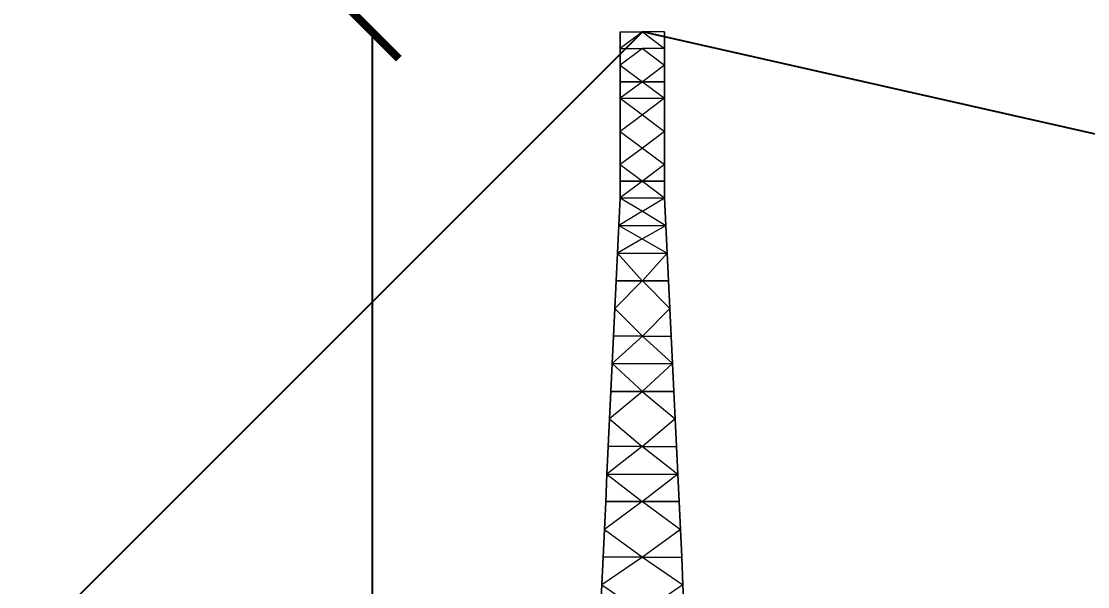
# Model space of a CAD drawing. Header units: millimetres. Extents: x 674 to 5889, y -153 to 3954.
# Drawn here: x 3098.73 to 3148.69, y 702.47 to 728.97 of the extents above; entities that cross this region are included whole.
import ezdxf

# ---------------------------------------------------------------- set-up
doc = ezdxf.new("R2010")
doc.units = ezdxf.units.MM
doc.layers.add('Dimensions', color=7, linetype='Continuous')
doc.layers.add('Ropes', color=3, linetype='Continuous')
doc.layers.add('Towers', color=1, linetype='Continuous', lineweight=0)
doc.styles.get("Standard").update_dxf_attribs({"font": 'arial.ttf'})
doc.dimstyles.new('ISO-25', dxfattribs={"dimtxt": 2.5, "dimasz": 2.5, "dimexe": 1.25, "dimexo": 0.625, "dimtad": 1, "dimtxsty": 'Standard', "dimcen": 2.5, "dimadec": 0, "dimazin": 0, "dimtfac": 1, "dimtmove": 0, "dimatfit": 3, "dimfxl": 1, "dimarcsym": 0})

# ---------------------------------------------------------------- blocks, each defined once
blk = doc.blocks.new('_ArchTick')
at = {"color": 0, "linetype": 'ByBlock', "const_width": 0.15}
blk.add_lwpolyline([(-0.5, -0.5), (0.5, 0.5)], dxfattribs=at)
blk = doc.blocks.new('*D45')
at = {"layer": 'Defpoints', "color": 0, "transparency": 16777216}
for p in [(3127.826, 728.47), (3115.163, 613.47), (3127.826, 613.47)]:
    blk.add_point(p, dxfattribs=at)
at = {"layer": 'Dimensions', "color": 0, "lineweight": -2, "transparency": 16777216}
blk.add_line((3115.163, 728.47), (3115.163, 613.47), dxfattribs=at)
at = {"layer": 'Dimensions', "color": 0, "lineweight": -2, "transparency": 16777216, "xscale": 2.5, "yscale": 2.5, "zscale": 2.5}
for p, rotation in [((3115.163, 728.47), 90), ((3115.163, 613.47), 270)]:
    blk.add_blockref('_ArchTick', p, dxfattribs=dict(at, rotation=rotation))
at = {"layer": 'Dimensions', "color": 0, "transparency": 16777216, "insert": (3112.24, 670.97), "char_height": 4.5, "attachment_point": 5, "rotation": 90}
blk.add_mtext('115m', dxfattribs=at)
blk = doc.blocks.new('*D60')
at = {"color": 0, "lineweight": -2, "transparency": 16777216}
blk.add_line((2829.274, -144.563), (2959.274, -144.563), dxfattribs=at)
at = {"layer": 'Defpoints', "color": 0, "transparency": 16777216}
for p in [(5528.478, 3774.077), (5768.478, 3774.077), (5768.478, 3752.482), (2829.274, -118.354), (2959.274, -118.354), (2959.274, -144.563)]:
    blk.add_point(p, dxfattribs=at)
at = {"layer": 'Dimensions', "color": 0, "lineweight": -2, "transparency": 16777216}
blk.add_line((5528.478, 3752.482), (5768.478, 3752.482), dxfattribs=at)
at = {"color": 0, "lineweight": -2, "transparency": 16777216, "xscale": 15, "yscale": 15, "zscale": 15, "rotation": 180}
blk.add_blockref('_ArchTick', (2829.274, -144.563), dxfattribs=at)
at = {"color": 0, "lineweight": -2, "transparency": 16777216, "xscale": 15, "yscale": 15, "zscale": 15}
blk.add_blockref('_ArchTick', (2959.274, -144.563), dxfattribs=at)
at = {"layer": 'Dimensions', "color": 0, "lineweight": -2, "transparency": 16777216, "xscale": 2.5, "yscale": 2.5, "zscale": 2.5, "rotation": 180}
blk.add_blockref('_ArchTick', (5528.478, 3752.482), dxfattribs=at)
at = {"layer": 'Dimensions', "color": 0, "lineweight": -2, "transparency": 16777216, "xscale": 2.5, "yscale": 2.5, "zscale": 2.5}
blk.add_blockref('_ArchTick', (5768.478, 3752.482), dxfattribs=at)
at = {"color": 0, "transparency": 16777216, "insert": (2894.274, -136.274), "char_height": 15, "attachment_point": 5}
blk.add_mtext('130', dxfattribs=at)
at = {"layer": 'Dimensions', "color": 0, "transparency": 16777216, "insert": (5648.478, 3755.404), "char_height": 4.5, "attachment_point": 5}
blk.add_mtext('240m', dxfattribs=at)
blk = doc.blocks.new('*D58')
at = {"color": 0, "lineweight": -2, "transparency": 16777216}
blk.add_line((2393.626, -144.563), (2483.626, -144.563), dxfattribs=at)
at = {"layer": 'Defpoints', "color": 0, "transparency": 16777216}
for p in [(5603.478, 3819.077), (5583.397, 3774.077), (5603.478, 3774.077), (2393.626, -80.976), (2483.626, -80.976), (2483.626, -144.563)]:
    blk.add_point(p, dxfattribs=at)
at = {"layer": 'Dimensions', "color": 0, "lineweight": -2, "transparency": 16777216}
blk.add_line((5583.397, 3819.077), (5583.397, 3774.077), dxfattribs=at)
at = {"color": 0, "lineweight": -2, "transparency": 16777216, "xscale": 15, "yscale": 15, "zscale": 15, "rotation": 180}
blk.add_blockref('_ArchTick', (2393.626, -144.563), dxfattribs=at)
at = {"color": 0, "lineweight": -2, "transparency": 16777216, "xscale": 15, "yscale": 15, "zscale": 15}
blk.add_blockref('_ArchTick', (2483.626, -144.563), dxfattribs=at)
at = {"layer": 'Dimensions', "color": 0, "lineweight": -2, "transparency": 16777216, "xscale": 2.5, "yscale": 2.5, "zscale": 2.5}
for p, rotation in [((5583.397, 3819.077), 90), ((5583.397, 3774.077), 270)]:
    blk.add_blockref('_ArchTick', p, dxfattribs=dict(at, rotation=rotation))
at = {"color": 0, "transparency": 16777216, "insert": (2438.626, -136.279), "char_height": 15, "attachment_point": 5}
blk.add_mtext('90', dxfattribs=at)
at = {"layer": 'Dimensions', "color": 0, "transparency": 16777216, "insert": (5580.484, 3796.577), "char_height": 4.5, "attachment_point": 5, "rotation": 90}
blk.add_mtext('45m', dxfattribs=at)
blk = doc.blocks.new('*D62')
at = {"color": 0, "lineweight": -2, "transparency": 16777216}
blk.add_line((2577.797, -35.976), (2577.797, -85.976), dxfattribs=at)
at = {"layer": 'Defpoints', "color": 0, "transparency": 16777216}
for p in [(5529.806, 3893.742), (5528.478, 3889.077), (5643.378, 3856.377), (2597.989, -35.976), (2577.797, -85.976), (2597.989, -85.976)]:
    blk.add_point(p, dxfattribs=at)
at = {"layer": 'Dimensions', "color": 0, "lineweight": -2, "transparency": 16777216}
blk.add_line((5644.706, 3861.042), (5529.806, 3893.742), dxfattribs=at)
at = {"color": 0, "lineweight": -2, "transparency": 16777216, "xscale": 15, "yscale": 15, "zscale": 15}
for p, rotation in [((2577.797, -35.976), 90), ((2577.797, -85.976), 270)]:
    blk.add_blockref('_ArchTick', p, dxfattribs=dict(at, rotation=rotation))
at = {"layer": 'Dimensions', "color": 0, "lineweight": -2, "transparency": 16777216, "xscale": 2.5, "yscale": 2.5, "zscale": 2.5}
for p, rotation in [((5529.806, 3893.742), 164.113896019455), ((5644.706, 3861.042), 344.113896019455)]:
    blk.add_blockref('_ArchTick', p, dxfattribs=dict(at, rotation=rotation))
at = {"color": 0, "transparency": 16777216, "insert": (2569.514, -60.976), "char_height": 15, "attachment_point": 5, "rotation": 90}
blk.add_mtext('50', dxfattribs=at)
at = {"layer": 'Dimensions', "color": 0, "transparency": 16777216, "insert": (5588.056, 3880.203), "char_height": 4.5, "attachment_point": 5, "rotation": 344.1139}
blk.add_mtext('119.5m', dxfattribs=at)
blk = doc.blocks.new('*D63')
at = {"color": 0, "lineweight": -2, "transparency": 16777216}
blk.add_line((2809.512, -31.439), (2809.512, -86.439), dxfattribs=at)
at = {"layer": 'Defpoints', "color": 0, "transparency": 16777216}
for p in [(5643.378, 3866.577), (5527.736, 3834.542), (5528.478, 3832.07), (2829.274, -31.439), (2809.512, -86.439), (2829.274, -86.439)]:
    blk.add_point(p, dxfattribs=at)
at = {"layer": 'Dimensions', "color": 0, "lineweight": -2, "transparency": 16777216}
blk.add_line((5642.636, 3869.049), (5527.736, 3834.542), dxfattribs=at)
at = {"color": 0, "lineweight": -2, "transparency": 16777216, "xscale": 15, "yscale": 15, "zscale": 15}
for p, rotation in [((2809.512, -31.439), 90), ((2809.512, -86.439), 270)]:
    blk.add_blockref('_ArchTick', p, dxfattribs=dict(at, rotation=rotation))
at = {"layer": 'Dimensions', "color": 0, "lineweight": -2, "transparency": 16777216, "xscale": 2.5, "yscale": 2.5, "zscale": 2.5}
for p, rotation in [((5642.636, 3869.049), 16.71614301521846), ((5527.736, 3834.542), 196.7161430152185)]:
    blk.add_blockref('_ArchTick', p, dxfattribs=dict(at, rotation=rotation))
at = {"color": 0, "transparency": 16777216, "insert": (2801.259, -58.939), "char_height": 15, "attachment_point": 5, "rotation": 90}
blk.add_mtext('55', dxfattribs=at)
at = {"layer": 'Dimensions', "color": 0, "transparency": 16777216, "insert": (5584.345, 3854.594), "char_height": 4.5, "attachment_point": 5, "rotation": 16.7161}
blk.add_mtext('120m', dxfattribs=at)
blk = doc.blocks.new('*D59')
at = {"color": 0, "lineweight": -2, "transparency": 16777216}
blk.add_line((2597.989, -144.563), (2697.989, -144.563), dxfattribs=at)
at = {"layer": 'Defpoints', "color": 0, "transparency": 16777216}
for p in [(5623.478, 3781.175), (5673.478, 3781.175), (5673.478, 3764.268), (2597.989, -85.976), (2697.989, -85.976), (2697.989, -144.563)]:
    blk.add_point(p, dxfattribs=at)
at = {"layer": 'Dimensions', "color": 0, "lineweight": -2, "transparency": 16777216}
blk.add_line((5623.478, 3764.268), (5673.478, 3764.268), dxfattribs=at)
at = {"color": 0, "lineweight": -2, "transparency": 16777216, "xscale": 15, "yscale": 15, "zscale": 15, "rotation": 180}
blk.add_blockref('_ArchTick', (2597.989, -144.563), dxfattribs=at)
at = {"color": 0, "lineweight": -2, "transparency": 16777216, "xscale": 15, "yscale": 15, "zscale": 15}
blk.add_blockref('_ArchTick', (2697.989, -144.563), dxfattribs=at)
at = {"layer": 'Dimensions', "color": 0, "lineweight": -2, "transparency": 16777216, "xscale": 2.5, "yscale": 2.5, "zscale": 2.5, "rotation": 180}
blk.add_blockref('_ArchTick', (5623.478, 3764.268), dxfattribs=at)
at = {"layer": 'Dimensions', "color": 0, "lineweight": -2, "transparency": 16777216, "xscale": 2.5, "yscale": 2.5, "zscale": 2.5}
blk.add_blockref('_ArchTick', (5673.478, 3764.268), dxfattribs=at)
at = {"color": 0, "transparency": 16777216, "insert": (2647.989, -136.279), "char_height": 15, "attachment_point": 5}
blk.add_mtext('100', dxfattribs=at)
at = {"layer": 'Dimensions', "color": 0, "transparency": 16777216, "insert": (5648.478, 3767.191), "char_height": 4.5, "attachment_point": 5}
blk.add_mtext('50m', dxfattribs=at)
blk = doc.blocks.new('*D61')
at = {"color": 0, "lineweight": -2, "transparency": 16777216}
blk.add_line((2373.545, -35.976), (2373.545, -80.976), dxfattribs=at)
at = {"layer": 'Defpoints', "color": 0, "transparency": 16777216}
for p in [(5648.478, 3856.377), (5645.288, 3779.077), (5648.478, 3779.077), (2393.626, -35.976), (2373.545, -80.976), (2393.626, -80.976)]:
    blk.add_point(p, dxfattribs=at)
at = {"layer": 'Dimensions', "color": 0, "lineweight": -2, "transparency": 16777216}
blk.add_line((5645.288, 3856.377), (5645.288, 3779.077), dxfattribs=at)
at = {"color": 0, "lineweight": -2, "transparency": 16777216, "xscale": 15, "yscale": 15, "zscale": 15}
for p, rotation in [((2373.545, -35.976), 90), ((2373.545, -80.976), 270)]:
    blk.add_blockref('_ArchTick', p, dxfattribs=dict(at, rotation=rotation))
at = {"layer": 'Dimensions', "color": 0, "lineweight": -2, "transparency": 16777216, "xscale": 2.5, "yscale": 2.5, "zscale": 2.5}
for p, rotation in [((5645.288, 3856.377), 90), ((5645.288, 3779.077), 270)]:
    blk.add_blockref('_ArchTick', p, dxfattribs=dict(at, rotation=rotation))
at = {"color": 0, "transparency": 16777216, "insert": (2365.292, -58.476), "char_height": 15, "attachment_point": 5, "rotation": 90}
blk.add_mtext('45', dxfattribs=at)
at = {"layer": 'Dimensions', "color": 0, "transparency": 16777216, "insert": (5642.364, 3817.906), "char_height": 4.5, "attachment_point": 5, "rotation": 90}
blk.add_mtext('77.3m', dxfattribs=at)

msp = doc.modelspace()

# ---------------------------------------------------------------- linework, layer by layer
at = {"layer": 'Ropes'}
for p, q in [((3127.826, 728.47), (3012.826, 613.47)), ((3275.319, 695.168), (3127.826, 728.47))]:
    msp.add_line(p, q, dxfattribs=at)
at = {"layer": 'Towers'}
for p, q in [((3127.826, 728.47), (3126.789, 727.693)), ((3126.789, 728.47), (3127.826, 728.47)), ((3127.826, 728.47), (3126.789, 727.693)), ((3126.789, 728.47), (3127.826, 728.47)), ((3126.789, 728.47), (3126.789, 727.693)), ((3126.789, 727.693), (3126.789, 728.47)), ((3126.789, 728.47), (3126.789, 727.693)), ((3126.789, 727.693), (3126.789, 728.47)), ((3127.826, 728.47), (3128.862, 727.693)), ((3128.862, 728.47), (3127.826, 728.47)), ((3127.826, 728.47), (3128.862, 727.693)), ((3128.862, 728.47), (3127.826, 728.47)), ((3128.862, 728.47), (3128.862, 727.693)), ((3128.862, 727.693), (3128.862, 728.47)), ((3128.862, 728.47), (3128.862, 727.693)), ((3128.862, 727.693), (3128.862, 728.47)), ((3127.826, 727.693), (3126.789, 726.916)), ((3126.789, 727.693), (3127.826, 727.693)), ((3127.826, 727.693), (3126.789, 726.916)), ((3126.789, 727.693), (3127.826, 727.693)), ((3126.789, 727.693), (3126.789, 726.916)), ((3126.789, 726.916), (3126.789, 727.693)), ((3126.789, 727.693), (3126.789, 726.916)), ((3126.789, 726.916), (3126.789, 727.693)), ((3127.826, 727.693), (3128.862, 726.916)), ((3128.862, 727.693), (3127.826, 727.693)), ((3127.826, 727.693), (3128.862, 726.916)), ((3128.862, 727.693), (3127.826, 727.693)), ((3128.862, 727.693), (3128.862, 726.916)), ((3128.862, 726.916), (3128.862, 727.693)), ((3128.862, 727.693), (3128.862, 726.916)), ((3128.862, 726.916), (3128.862, 727.693)), ((3126.789, 726.916), (3127.826, 726.138)), ((3126.789, 726.916), (3127.826, 726.138)), ((3126.789, 726.916), (3126.789, 726.138)), ((3126.789, 726.138), (3126.789, 726.916)), ((3126.789, 726.916), (3126.789, 726.138)), ((3126.789, 726.138), (3126.789, 726.916)), ((3128.862, 726.916), (3127.826, 726.138)), ((3128.862, 726.916), (3127.826, 726.138)), ((3128.862, 726.916), (3128.862, 726.138)), ((3128.862, 726.138), (3128.862, 726.916)), ((3128.862, 726.916), (3128.862, 726.138)), ((3128.862, 726.138), (3128.862, 726.916)), ((3127.826, 726.138), (3126.789, 726.138)), ((3126.789, 726.138), (3127.826, 726.138)), ((3126.789, 726.138), (3127.826, 726.138)), ((3127.826, 726.138), (3126.789, 725.361)), ((3126.789, 726.138), (3127.826, 726.138)), ((3127.826, 726.138), (3126.789, 725.361)), ((3126.789, 726.138), (3126.789, 725.361)), ((3126.789, 725.361), (3126.789, 726.138)), ((3126.789, 726.138), (3126.789, 725.361)), ((3126.789, 725.361), (3126.789, 726.138)), ((3128.862, 726.138), (3127.826, 726.138)), ((3127.826, 726.138), (3128.862, 726.138)), ((3127.826, 726.138), (3128.862, 726.138)), ((3127.826, 726.138), (3128.862, 725.361)), ((3127.826, 726.138), (3128.862, 726.138)), ((3127.826, 726.138), (3128.862, 725.361)), ((3128.862, 726.138), (3128.862, 725.361)), ((3128.862, 725.361), (3128.862, 726.138)), ((3128.862, 726.138), (3128.862, 725.361)), ((3128.862, 725.361), (3128.862, 726.138)), ((3126.789, 725.361), (3128.862, 725.361)), ((3126.789, 725.361), (3127.826, 724.584)), ((3126.789, 725.361), (3128.862, 725.361)), ((3126.789, 725.361), (3127.826, 724.584)), ((3126.789, 725.361), (3126.789, 724.584)), ((3126.789, 723.806), (3126.789, 725.361)), ((3126.789, 725.361), (3126.789, 724.584)), ((3126.789, 723.806), (3126.789, 725.361)), ((3128.862, 725.361), (3127.826, 724.584)), ((3128.862, 725.361), (3127.826, 724.584)), ((3128.862, 725.361), (3128.862, 724.584)), ((3128.862, 723.806), (3128.862, 725.361)), ((3128.862, 725.361), (3128.862, 724.584)), ((3128.862, 723.806), (3128.862, 725.361)), ((3127.826, 724.584), (3126.789, 723.806)), ((3127.826, 724.584), (3126.789, 723.806)), ((3126.789, 724.584), (3126.789, 723.806)), ((3126.789, 724.584), (3126.789, 723.806)), ((3127.826, 724.584), (3128.862, 723.806)), ((3127.826, 724.584), (3128.862, 723.806)), ((3128.862, 724.584), (3128.862, 723.806)), ((3128.862, 724.584), (3128.862, 723.806)), ((3126.789, 723.806), (3127.826, 723.029)), ((3126.789, 723.806), (3127.826, 723.029)), ((3126.789, 723.806), (3126.789, 723.029)), ((3126.789, 722.252), (3126.789, 723.806)), ((3126.789, 723.806), (3126.789, 723.029)), ((3126.789, 722.252), (3126.789, 723.806)), ((3128.862, 723.806), (3127.826, 723.029)), ((3128.862, 723.806), (3127.826, 723.029)), ((3128.862, 723.806), (3128.862, 723.029)), ((3128.862, 722.252), (3128.862, 723.806)), ((3128.862, 723.806), (3128.862, 723.029)), ((3128.862, 722.252), (3128.862, 723.806)), ((3127.826, 723.029), (3126.789, 722.252)), ((3127.826, 723.029), (3126.789, 722.252)), ((3126.789, 723.029), (3126.789, 722.252)), ((3126.789, 723.029), (3126.789, 722.252)), ((3127.826, 723.029), (3128.862, 722.252)), ((3127.826, 723.029), (3128.862, 722.252)), ((3128.862, 723.029), (3128.862, 722.252)), ((3128.862, 723.029), (3128.862, 722.252)), ((3126.789, 722.252), (3127.826, 721.474)), ((3126.789, 722.252), (3127.826, 721.474)), ((3126.789, 722.252), (3126.789, 721.474)), ((3126.789, 721.474), (3126.789, 722.252)), ((3126.789, 722.252), (3126.789, 721.474)), ((3126.789, 721.474), (3126.789, 722.252)), ((3128.862, 722.252), (3127.826, 721.474)), ((3128.862, 722.252), (3127.826, 721.474)), ((3128.862, 722.252), (3128.862, 721.474)), ((3128.862, 721.474), (3128.862, 722.252)), ((3128.862, 722.252), (3128.862, 721.474)), ((3128.862, 721.474), (3128.862, 722.252)), ((3127.826, 721.474), (3126.789, 721.474)), ((3126.789, 721.474), (3127.826, 721.474)), ((3127.826, 721.474), (3126.789, 720.697)), ((3127.826, 721.474), (3126.789, 721.474)), ((3127.826, 721.474), (3126.789, 720.697)), ((3127.826, 721.474), (3126.789, 721.474)), ((3126.789, 721.474), (3126.789, 720.697)), ((3126.789, 720.697), (3126.789, 721.474)), ((3126.789, 721.474), (3126.789, 720.697)), ((3126.789, 720.697), (3126.789, 721.474)), ((3128.862, 721.474), (3127.826, 721.474)), ((3127.826, 721.474), (3128.862, 721.474)), ((3127.826, 721.474), (3128.862, 720.697)), ((3127.826, 721.474), (3128.862, 721.474)), ((3127.826, 721.474), (3128.862, 720.697)), ((3127.826, 721.474), (3128.862, 721.474)), ((3128.862, 721.474), (3128.862, 720.697)), ((3128.862, 720.697), (3128.862, 721.474)), ((3128.862, 721.474), (3128.862, 720.697)), ((3128.862, 720.697), (3128.862, 721.474)), ((3126.727, 719.401), (3126.789, 720.697)), ((3126.727, 719.401), (3126.789, 720.697)), ((3126.759, 720.069), (3126.789, 720.697)), ((3126.789, 720.697), (3126.759, 720.069)), ((3126.789, 720.697), (3128.862, 720.697)), ((3126.789, 720.697), (3127.827, 720.069)), ((3126.789, 720.697), (3128.862, 720.697)), ((3126.789, 720.697), (3127.827, 720.069)), ((3127.827, 720.069), (3128.862, 720.697)), ((3127.827, 720.069), (3128.862, 720.697)), ((3128.892, 720.069), (3128.862, 720.697)), ((3128.924, 719.401), (3128.862, 720.697)), ((3128.862, 720.697), (3128.892, 720.069)), ((3128.924, 719.401), (3128.862, 720.697)), ((3127.827, 720.069), (3126.727, 719.401)), ((3127.827, 720.069), (3126.727, 719.401)), ((3126.759, 720.069), (3126.727, 719.401)), ((3126.759, 720.069), (3126.727, 719.401)), ((3127.827, 720.069), (3128.924, 719.401)), ((3127.827, 720.069), (3128.924, 719.401)), ((3128.892, 720.069), (3128.924, 719.401)), ((3128.892, 720.069), (3128.924, 719.401)), ((3126.665, 718.106), (3126.727, 719.401)), ((3126.665, 718.106), (3126.727, 719.401)), ((3126.697, 718.768), (3126.727, 719.401)), ((3126.727, 719.401), (3126.697, 718.768)), ((3126.727, 719.401), (3128.924, 719.401)), ((3126.727, 719.401), (3127.816, 718.768)), ((3126.727, 719.401), (3128.924, 719.401)), ((3126.727, 719.401), (3127.816, 718.768)), ((3127.816, 718.768), (3128.924, 719.401)), ((3127.816, 718.768), (3128.924, 719.401)), ((3128.954, 718.768), (3128.924, 719.401)), ((3128.986, 718.106), (3128.924, 719.401)), ((3128.924, 719.401), (3128.954, 718.768)), ((3128.986, 718.106), (3128.924, 719.401)), ((3127.816, 718.768), (3126.665, 718.106)), ((3127.816, 718.768), (3126.665, 718.106)), ((3126.697, 718.768), (3126.665, 718.106)), ((3126.697, 718.768), (3126.665, 718.106)), ((3127.816, 718.768), (3128.986, 718.106)), ((3127.816, 718.768), (3128.986, 718.106)), ((3128.954, 718.768), (3128.986, 718.106)), ((3128.954, 718.768), (3128.986, 718.106)), ((3126.665, 718.106), (3126.603, 716.813)), ((3126.603, 716.81), (3126.665, 718.106)), ((3126.665, 718.106), (3126.603, 716.813)), ((3126.603, 716.81), (3126.665, 718.106)), ((3126.665, 718.106), (3128.986, 718.106)), ((3126.665, 718.106), (3127.825, 716.813)), ((3126.665, 718.106), (3128.986, 718.106)), ((3126.665, 718.106), (3127.825, 716.813)), ((3128.986, 718.106), (3127.826, 716.813)), ((3128.986, 718.106), (3127.826, 716.813)), ((3128.986, 718.106), (3129.048, 716.813)), ((3129.048, 716.81), (3128.986, 718.106)), ((3128.986, 718.106), (3129.048, 716.813)), ((3129.048, 716.81), (3128.986, 718.106)), ((3127.825, 716.813), (3126.541, 715.514)), ((3127.825, 716.813), (3126.541, 715.514)), ((3126.603, 716.813), (3126.541, 715.514)), ((3126.603, 716.813), (3126.541, 715.514)), ((3126.541, 715.514), (3126.603, 716.81)), ((3126.541, 715.514), (3126.603, 716.81)), ((3127.826, 716.813), (3126.603, 716.813)), ((3126.603, 716.813), (3127.826, 716.813)), ((3127.825, 716.813), (3126.603, 716.81)), ((3127.825, 716.813), (3126.603, 716.81)), ((3126.603, 716.813), (3126.603, 716.81)), ((3126.603, 716.813), (3126.603, 716.81)), ((3129.048, 716.813), (3127.826, 716.813)), ((3127.826, 716.813), (3129.048, 716.813)), ((3127.826, 716.813), (3129.048, 716.81)), ((3127.826, 716.813), (3129.11, 715.514)), ((3127.826, 716.813), (3129.048, 716.81)), ((3127.826, 716.813), (3129.11, 715.514)), ((3129.048, 716.813), (3129.048, 716.81)), ((3129.048, 716.813), (3129.11, 715.514)), ((3129.048, 716.813), (3129.048, 716.81)), ((3129.048, 716.813), (3129.11, 715.514)), ((3129.11, 715.514), (3129.048, 716.81)), ((3129.11, 715.514), (3129.048, 716.81)), ((3126.541, 715.514), (3126.479, 714.219)), ((3126.479, 714.219), (3126.541, 715.514)), ((3126.541, 715.514), (3126.479, 714.219)), ((3126.479, 714.219), (3126.541, 715.514)), ((3126.541, 715.514), (3127.826, 714.219)), ((3126.541, 715.514), (3127.826, 714.219)), ((3129.11, 715.514), (3127.826, 714.219)), ((3129.11, 715.514), (3127.826, 714.219)), ((3129.11, 715.514), (3129.172, 714.219)), ((3129.172, 714.219), (3129.11, 715.514)), ((3129.11, 715.514), (3129.172, 714.219)), ((3129.172, 714.219), (3129.11, 715.514)), ((3127.826, 714.219), (3126.417, 712.923)), ((3127.826, 714.219), (3126.417, 712.923)), ((3126.479, 714.219), (3126.417, 712.923)), ((3126.417, 712.923), (3126.479, 714.219)), ((3126.479, 714.219), (3126.417, 712.923)), ((3126.417, 712.923), (3126.479, 714.219)), ((3127.826, 714.219), (3126.479, 714.219)), ((3127.826, 714.219), (3126.479, 714.219)), ((3126.479, 714.219), (3126.479, 714.219)), ((3126.479, 714.219), (3126.479, 714.219)), ((3127.826, 714.219), (3129.172, 714.219)), ((3127.826, 714.219), (3129.234, 712.923)), ((3127.826, 714.219), (3129.172, 714.219)), ((3127.826, 714.219), (3129.234, 712.923)), ((3129.172, 714.219), (3129.172, 714.219)), ((3129.172, 714.219), (3129.234, 712.923)), ((3129.234, 712.923), (3129.172, 714.219)), ((3129.172, 714.219), (3129.172, 714.219)), ((3129.172, 714.219), (3129.234, 712.923)), ((3129.234, 712.923), (3129.172, 714.219)), ((3126.417, 712.923), (3126.355, 711.625)), ((3126.355, 711.628), (3126.417, 712.923)), ((3126.417, 712.923), (3126.355, 711.625)), ((3126.355, 711.628), (3126.417, 712.923)), ((3126.417, 712.923), (3129.234, 712.923)), ((3126.417, 712.923), (3127.826, 711.625)), ((3126.417, 712.923), (3129.234, 712.923)), ((3126.417, 712.923), (3127.826, 711.625)), ((3129.234, 712.923), (3127.825, 711.625)), ((3129.234, 712.923), (3127.825, 711.625)), ((3129.234, 712.923), (3129.296, 711.625)), ((3129.296, 711.628), (3129.234, 712.923)), ((3129.234, 712.923), (3129.296, 711.625)), ((3129.296, 711.628), (3129.234, 712.923)), ((3126.293, 710.332), (3126.355, 711.628)), ((3126.293, 710.332), (3126.355, 711.628)), ((3127.826, 711.625), (3126.293, 710.332)), ((3127.826, 711.625), (3126.293, 710.332)), ((3126.355, 711.625), (3126.293, 710.332)), ((3126.355, 711.625), (3126.293, 710.332)), ((3127.826, 711.625), (3126.355, 711.628)), ((3127.826, 711.625), (3126.355, 711.628)), ((3126.355, 711.625), (3126.355, 711.628)), ((3126.355, 711.625), (3126.355, 711.628)), ((3127.826, 711.625), (3126.355, 711.625)), ((3126.355, 711.625), (3127.826, 711.625)), ((3127.825, 711.625), (3129.296, 711.628)), ((3127.825, 711.625), (3129.296, 711.628)), ((3127.825, 711.625), (3129.358, 710.332)), ((3127.825, 711.625), (3129.358, 710.332)), ((3129.296, 711.625), (3127.826, 711.625)), ((3127.826, 711.625), (3129.296, 711.625)), ((3129.296, 711.625), (3129.296, 711.628)), ((3129.358, 710.332), (3129.296, 711.628)), ((3129.296, 711.625), (3129.296, 711.628)), ((3129.358, 710.332), (3129.296, 711.628)), ((3129.296, 711.625), (3129.358, 710.332)), ((3129.296, 711.625), (3129.358, 710.332)), ((3126.231, 709.036), (3126.293, 710.332)), ((3126.231, 709.036), (3126.293, 710.332)), ((3126.293, 710.332), (3126.232, 709.039)), ((3126.293, 710.332), (3126.232, 709.039)), ((3126.293, 710.332), (3127.825, 709.039)), ((3126.293, 710.332), (3127.825, 709.039)), ((3129.358, 710.332), (3127.826, 709.039)), ((3129.358, 710.332), (3127.826, 709.039)), ((3129.358, 710.332), (3129.42, 709.039)), ((3129.42, 709.036), (3129.358, 710.332)), ((3129.358, 710.332), (3129.42, 709.039)), ((3129.42, 709.036), (3129.358, 710.332)), ((3127.825, 709.039), (3126.169, 707.741)), ((3127.825, 709.039), (3126.169, 707.741)), ((3126.232, 709.039), (3126.169, 707.741)), ((3126.232, 709.039), (3126.169, 707.741)), ((3126.169, 707.741), (3126.231, 709.036)), ((3126.169, 707.741), (3126.231, 709.036)), ((3127.825, 709.039), (3126.231, 709.036)), ((3127.825, 709.039), (3126.231, 709.036)), ((3126.232, 709.039), (3126.231, 709.036)), ((3126.232, 709.039), (3126.231, 709.036)), ((3127.826, 709.039), (3129.42, 709.036)), ((3127.826, 709.039), (3129.482, 707.741)), ((3127.826, 709.039), (3129.42, 709.036)), ((3127.826, 709.039), (3129.482, 707.741)), ((3129.42, 709.039), (3129.42, 709.036)), ((3129.42, 709.039), (3129.482, 707.741)), ((3129.42, 709.039), (3129.42, 709.036)), ((3129.42, 709.039), (3129.482, 707.741)), ((3129.482, 707.741), (3129.42, 709.036)), ((3129.482, 707.741), (3129.42, 709.036)), ((3126.169, 707.741), (3126.108, 706.456)), ((3126.108, 706.445), (3126.169, 707.741)), ((3126.169, 707.741), (3126.108, 706.456)), ((3126.108, 706.445), (3126.169, 707.741)), ((3126.169, 707.741), (3129.482, 707.741)), ((3126.169, 707.741), (3127.825, 706.456)), ((3126.169, 707.741), (3129.482, 707.741)), ((3126.169, 707.741), (3127.825, 706.456)), ((3129.482, 707.741), (3127.826, 706.456)), ((3129.482, 707.741), (3127.826, 706.456)), ((3129.482, 707.741), (3129.543, 706.456)), ((3129.544, 706.445), (3129.482, 707.741)), ((3129.482, 707.741), (3129.543, 706.456)), ((3129.544, 706.445), (3129.482, 707.741)), ((3127.825, 706.456), (3126.046, 705.149)), ((3127.825, 706.456), (3126.046, 705.149)), ((3126.108, 706.456), (3126.046, 705.149)), ((3126.108, 706.456), (3126.046, 705.149)), ((3126.046, 705.149), (3126.108, 706.445)), ((3126.046, 705.149), (3126.108, 706.445)), ((3127.826, 706.456), (3126.108, 706.456)), ((3126.108, 706.456), (3127.825, 706.456)), ((3127.825, 706.456), (3126.108, 706.445)), ((3127.825, 706.456), (3126.108, 706.445)), ((3126.108, 706.456), (3126.108, 706.445)), ((3126.108, 706.456), (3126.108, 706.445)), ((3127.825, 706.456), (3129.543, 706.456)), ((3129.543, 706.456), (3127.826, 706.456)), ((3127.826, 706.456), (3129.544, 706.445)), ((3127.826, 706.456), (3129.606, 705.149)), ((3127.826, 706.456), (3129.544, 706.445)), ((3127.826, 706.456), (3129.606, 705.149)), ((3129.543, 706.456), (3129.544, 706.445)), ((3129.543, 706.456), (3129.606, 705.149)), ((3129.543, 706.456), (3129.544, 706.445)), ((3129.543, 706.456), (3129.606, 705.149)), ((3129.606, 705.149), (3129.544, 706.445)), ((3129.606, 705.149), (3129.544, 706.445)), ((3126.046, 705.149), (3125.984, 703.855)), ((3125.984, 703.854), (3126.046, 705.149)), ((3126.046, 705.149), (3125.984, 703.855)), ((3125.984, 703.854), (3126.046, 705.149)), ((3126.046, 705.149), (3127.826, 703.855)), ((3126.046, 705.149), (3127.826, 703.855)), ((3129.606, 705.149), (3127.826, 703.855)), ((3129.606, 705.149), (3127.826, 703.855)), ((3129.606, 705.149), (3129.668, 703.855)), ((3129.668, 703.854), (3129.606, 705.149)), ((3129.606, 705.149), (3129.668, 703.855)), ((3129.668, 703.854), (3129.606, 705.149)), ((3127.826, 703.855), (3125.922, 702.558)), ((3127.826, 703.855), (3125.922, 702.558)), ((3125.984, 703.855), (3125.922, 702.558)), ((3125.984, 703.855), (3125.922, 702.558)), ((3125.922, 702.558), (3125.984, 703.854)), ((3125.922, 702.558), (3125.984, 703.854)), ((3127.826, 703.855), (3125.984, 703.854)), ((3127.826, 703.855), (3125.984, 703.854)), ((3125.984, 703.855), (3125.984, 703.854)), ((3125.984, 703.855), (3125.984, 703.854)), ((3127.826, 703.855), (3129.668, 703.854)), ((3127.826, 703.855), (3129.73, 702.558)), ((3127.826, 703.855), (3129.668, 703.854)), ((3127.826, 703.855), (3129.73, 702.558)), ((3129.668, 703.855), (3129.668, 703.854)), ((3129.668, 703.855), (3129.73, 702.558)), ((3129.668, 703.855), (3129.668, 703.854)), ((3129.668, 703.855), (3129.73, 702.558)), ((3129.73, 702.558), (3129.668, 703.854)), ((3129.73, 702.558), (3129.668, 703.854)), ((3125.922, 702.558), (3125.86, 701.275)), ((3125.86, 701.263), (3125.922, 702.558)), ((3125.922, 702.558), (3125.86, 701.275)), ((3125.86, 701.263), (3125.922, 702.558)), ((3125.922, 702.558), (3127.825, 701.275)), ((3125.922, 702.558), (3127.825, 701.275)), ((3129.73, 702.558), (3127.826, 701.275)), ((3129.73, 702.558), (3127.826, 701.275)), ((3129.73, 702.558), (3129.791, 701.275)), ((3129.792, 701.263), (3129.73, 702.558)), ((3129.73, 702.558), (3129.791, 701.275)), ((3129.792, 701.263), (3129.73, 702.558))]:
    msp.add_line(p, q, dxfattribs=at)

# ---------------------------------------------------------------- dimensions: what is measured, and where the dimension line sits
at = {"layer": 'Dimensions'}
for p1, p2, distance, override, picture, middle in [((5643.378, 3856.377), (5528.478, 3889.077), -4.85, {"dimtxt": 4.5, "dimexe": 2, "dimexo": 3, "dimdec": 1, "dimdsep": 46, "dimpost": 'm', "dimblk1": 'ArchTick', "dimblk2": 'ArchTick', "dimsah": 1, "dimse1": 1, "dimse2": 1}, '*D62', (5588.056, 3880.203)), ((5643.378, 3866.577), (5528.478, 3832.07), -2.581, {"dimtxt": 4.5, "dimexe": 2, "dimexo": 3, "dimdec": 1, "dimpost": 'm', "dimblk1": 'ArchTick', "dimblk2": 'ArchTick', "dimsah": 1, "dimse1": 1, "dimse2": 1}, '*D63', (5584.345, 3854.594))]:
    dim = msp.add_aligned_dim(p1=p1, p2=p2, distance=distance, dimstyle='ISO-25', override=override, dxfattribs=at)
    dim.commit()
    dim.dimension.update_dxf_attribs({"geometry": picture, "text_midpoint": middle})
for base, p1, p2, picture, middle in [((5645.288, 3779.077), (5648.478, 3856.377), (5648.478, 3779.077), '*D61', (5645.288, 3817.906)), ((3115.163, 613.47), (3127.826, 728.47), (3127.826, 613.47), '*D45', (3115.163, 670.97))]:
    dim = msp.add_linear_dim(base=base, p1=p1, p2=p2, angle=90, dimstyle='ISO-25', override={"dimtxt": 4.5, "dimexe": 2, "dimexo": 3, "dimdec": 1, "dimdsep": 46, "dimpost": 'm', "dimblk1": 'ArchTick', "dimblk2": 'ArchTick', "dimsah": 1, "dimse1": 1, "dimse2": 1}, dxfattribs=at)
    dim.commit()
    dim.dimension.update_dxf_attribs({"geometry": picture, "text_midpoint": middle, "dimtype": 160})
dim = msp.add_linear_dim(base=(5583.397, 3774.077), p1=(5603.478, 3819.077), p2=(5603.478, 3774.077), angle=90, dimstyle='ISO-25', override={"dimtxt": 4.5, "dimexe": 2, "dimexo": 3, "dimdec": 1, "dimpost": 'm', "dimblk1": 'ArchTick', "dimblk2": 'ArchTick', "dimsah": 1, "dimse1": 1, "dimse2": 1}, dxfattribs=at)
dim.commit()
dim.dimension.update_dxf_attribs({"geometry": '*D58', "text_midpoint": (5580.484, 3796.577)})
for base, p1, p2, picture, middle in [((5673.478, 3764.268), (5623.478, 3781.175), (5673.478, 3781.175), '*D59', (5648.478, 3767.191)), ((5768.478, 3752.482), (5528.478, 3774.077), (5768.478, 3774.077), '*D60', (5648.478, 3755.404))]:
    dim = msp.add_linear_dim(base=base, p1=p1, p2=p2, dimstyle='ISO-25', override={"dimtxt": 4.5, "dimexe": 2, "dimexo": 3, "dimdec": 1, "dimdsep": 46, "dimpost": 'm', "dimblk1": 'ArchTick', "dimblk2": 'ArchTick', "dimsah": 1, "dimse1": 1, "dimse2": 1}, dxfattribs=at)
    dim.commit()
    dim.dimension.update_dxf_attribs({"geometry": picture, "text_midpoint": middle})

doc.saveas('drawing.dxf')
